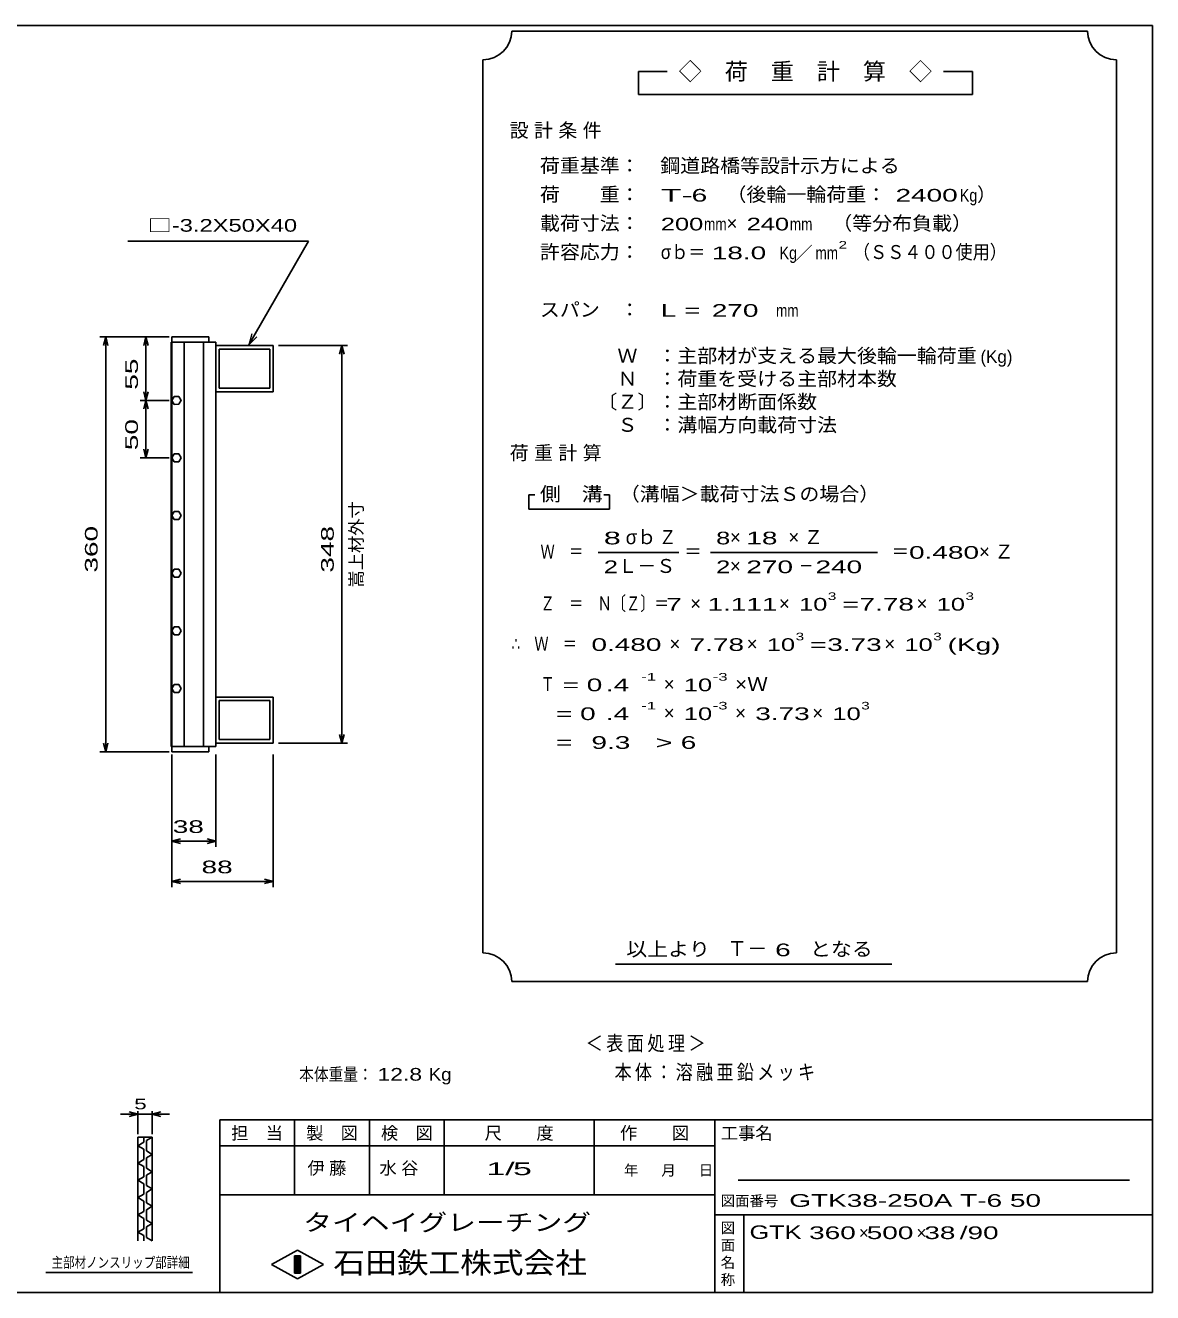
# Model space of a CAD drawing. Units: millimetres, scale not verified. Extents: x -910 to 866, y -641 to 527.
# Drawn here: x -113 to 866, y -573 to 527 of the extents above; entities that cross this region are included whole.
import ezdxf
from ezdxf.enums import TextEntityAlignment as Align

# ---------------------------------------------------------------- set-up
doc = ezdxf.new("R2010")
doc.units = ezdxf.units.MM
doc.header["$LTSCALE"] = 5
for name, color, linetype, lineweight in [('0_2', 150, 'Continuous', 25), ('16', 3, 'Continuous', 25), ('22', 4, 'Continuous', 25), ('24', 2, 'Continuous', 25), ('32', 4, 'Continuous', 25)]:
    doc.layers.add(name, color=color, linetype=linetype, lineweight=lineweight)
doc.styles.add('ベクトル', font='')
doc.styles.get('ベクトル').set_extended_font_data('ベクトル')

msp = doc.modelspace()

# ---------------------------------------------------------------- linework, layer by layer
at = {"layer": '0_2'}
for p, q in [((-864.5, 526.75), (865.5, 526.75)), ((865.5, 526.75), (865.5, -573.25)), ((865.5, -423.25), (55.5, -423.25)), ((55.5, -423.25), (55.5, -573.25)), ((120.5, -423.25), (120.5, -488.25)), ((185.5, -488.25), (185.5, -423.25)), ((250.5, -423.25), (250.5, -488.25)), ((380.5, -488.25), (380.5, -423.25)), ((485.5, -423.25), (485.5, -573.25)), ((485.5, -445.75), (55.5, -445.75)), ((845.5, -475.75), (505.5, -475.75)), ((55.5, -488.25), (485.5, -488.25)), ((485.5, -505.75), (865.5, -505.75)), ((510.5, -573.25), (510.5, -505.75)), ((100.5, -548.75), (123, -536.25)), ((123, -536.25), (145.5, -548.75)), ((123, -561.25), (100.5, -548.75)), ((120.5, -541.25), (125.5, -541.25)), ((120.5, -556.25), (120.5, -541.25)), ((120.5, -541.25), (121.5, -541.25)), ((121.5, -541.25), (121.5, -556.25)), ((122.5, -556.25), (122.5, -541.25)), ((122.5, -541.25), (123.5, -541.25)), ((145.5, -548.75), (123, -561.25)), ((123.5, -541.25), (123.5, -556.25)), ((124.5, -556.25), (124.5, -541.25)), ((124.5, -541.25), (125.5, -541.25)), ((125.5, -541.25), (125.5, -556.25)), ((125.5, -541.25), (125.5, -556.25)), ((125.5, -556.25), (120.5, -556.25)), ((121.5, -556.25), (122.5, -556.25)), ((123.5, -556.25), (124.5, -556.25)), ((865.5, -573.25), (-864.5, -573.25))]:
    msp.add_line(p, q, dxfattribs=at)
at = {"layer": '16'}
for p, q in [((46, 256.25), (14, 256.25)), ((14, 256.25), (14, 251.75)), ((46, 251.75), (46, 256.25)), ((13.3, -99.25), (13.3, 251.75)), ((13.3, 251.75), (14, 251.75)), ((14, 251.75), (46, 251.75)), ((14, 251.75), (14, -99.25)), ((52, 251.75), (14, 251.75)), ((24.5, 251.75), (24.5, -99.25)), ((41.5, -99.25), (41.5, 251.75)), ((52, -99.25), (52, 251.75)), ((52, 248.75), (102, 248.75)), ((52, 208.75), (52, 248.75)), ((55, 245.75), (99, 245.75)), ((55, 211.75), (55, 245.75)), ((99, 245.75), (99, 211.75)), ((102, 248.75), (102, 208.75)), ((99, 211.75), (55, 211.75)), ((15.976, 204.7), (14, 201.222)), ((14, 201.222), (16.024, 197.772)), ((19.976, 204.728), (15.976, 204.7)), ((22, 201.25), (19.976, 204.728)), ((20.024, 197.8), (22, 201.278)), ((102, 208.75), (52, 208.75)), ((16.024, 197.772), (20.024, 197.8)), ((15.976, 154.7), (14, 151.222)), ((19.976, 154.728), (15.976, 154.7)), ((22, 151.25), (19.976, 154.728)), ((14, 151.222), (16.024, 147.772)), ((16.024, 147.772), (20.024, 147.8)), ((20.024, 147.8), (22, 151.278)), ((15.976, 104.7), (14, 101.222)), ((14, 101.222), (16.024, 97.772)), ((19.976, 104.728), (15.976, 104.7)), ((22, 101.25), (19.976, 104.728)), ((20.024, 97.8), (22, 101.278)), ((16.024, 97.772), (20.024, 97.8)), ((15.976, 54.7), (14, 51.222)), ((14, 51.222), (16.024, 47.772)), ((19.976, 54.728), (15.976, 54.7)), ((16.024, 47.772), (20.024, 47.8)), ((22, 51.25), (19.976, 54.728)), ((20.024, 47.8), (22, 51.278)), ((15.976, 4.7), (14, 1.222)), ((14, 1.222), (16.024, -2.228)), ((19.976, 4.728), (15.976, 4.7)), ((22, 1.25), (19.976, 4.728)), ((20.024, -2.2), (22, 1.278)), ((16.024, -2.228), (20.024, -2.2)), ((15.976, -45.3), (14, -48.778)), ((14, -48.778), (16.024, -52.228)), ((19.976, -45.272), (15.976, -45.3)), ((16.024, -52.228), (20.024, -52.2)), ((22, -48.75), (19.976, -45.272)), ((20.024, -52.2), (22, -48.722)), ((102, -56.25), (52, -56.25)), ((52, -56.25), (52, -96.25)), ((99, -59.25), (55, -59.25)), ((55, -59.25), (55, -93.25)), ((99, -93.25), (99, -59.25)), ((102, -96.25), (102, -56.25)), ((52, -96.25), (102, -96.25)), ((55, -93.25), (99, -93.25)), ((14, -99.25), (13.3, -99.25)), ((14, -99.25), (46, -99.25)), ((14, -103.75), (14, -99.25)), ((14, -99.25), (52, -99.25)), ((46, -103.75), (14, -103.75)), ((46, -99.25), (46, -103.75))]:
    msp.add_line(p, q, dxfattribs=at)
at = {"layer": '22'}
for p, q in [((132.697, 339.339), (-24.303, 339.339)), ((80.749, 249.363), (132.697, 339.339)), ((11.5, 256.25), (-48.5, 256.25)), ((-43.5, 256.25), (-45.5, 248.75)), ((-41.5, 248.75), (-43.5, 256.25)), ((-43.5, 256.25), (-43.5, -103.75)), ((11.5, 256.25), (-13.5, 256.25)), ((-8.5, 256.25), (-10.5, 248.75)), ((-6.5, 248.75), (-8.5, 256.25)), ((-8.5, 256.25), (-8.5, 201.25)), ((106.5, 248.75), (166.5, 248.75)), ((161.5, 248.75), (159.5, 241.25)), ((163.5, 241.25), (161.5, 248.75)), ((161.5, 248.75), (161.5, -96.25)), ((-13.5, 201.25), (11.5, 201.25)), ((-8.5, 201.25), (-10.5, 208.75)), ((-8.5, 201.25), (-10.5, 193.75)), ((-6.5, 208.75), (-8.5, 201.25)), ((-6.5, 193.75), (-8.5, 201.25)), ((-8.5, 201.25), (-8.5, 151.25)), ((-8.5, 151.25), (-10.5, 158.75)), ((-6.5, 158.75), (-8.5, 151.25)), ((-13.5, 151.25), (11.5, 151.25)), ((-43.5, -103.75), (-45.5, -96.25)), ((-41.5, -96.25), (-43.5, -103.75)), ((166.5, -96.25), (106.5, -96.25)), ((161.5, -96.25), (159.5, -88.75)), ((163.5, -88.75), (161.5, -96.25)), ((-48.5, -103.75), (11.5, -103.75)), ((14, -106.25), (14, -186.25)), ((14, -106.25), (14, -221.25)), ((52, -186.25), (52, -106.25)), ((102, -221.25), (102, -106.25)), ((14, -181.25), (21.5, -179.25)), ((21.5, -183.25), (14, -181.25)), ((14, -181.25), (52, -181.25)), ((52, -181.25), (44.5, -179.25)), ((44.5, -183.25), (52, -181.25)), ((14, -216.25), (21.5, -214.25)), ((21.5, -218.25), (14, -216.25)), ((14, -216.25), (102, -216.25)), ((102, -216.25), (94.5, -214.25)), ((94.5, -218.25), (102, -216.25))]:
    msp.add_line(p, q, dxfattribs=at)
at = {"layer": '22', "lineweight": 13}
for p, q in [((83.337, 259.022), (80.749, 249.363)), ((80.749, 249.363), (87.82, 256.434))]:
    msp.add_line(p, q, dxfattribs=at)
at = {"layer": '24', "color": 4}
for p, q in [((809, 521.75), (309, 521.75)), ((284, 496.75), (284, -278.25)), ((834, -278.25), (834, 496.75)), ((444, 486.75), (419, 486.75)), ((419, 486.75), (419, 466.75)), ((709, 486.75), (684, 486.75)), ((709, 466.75), (709, 486.75)), ((419, 466.75), (709, 466.75)), ((329, 119.25), (324, 119.25)), ((324, 119.25), (324, 106.75)), ((394, 119.25), (389, 119.25)), ((394, 106.75), (394, 119.25)), ((324, 106.75), (394, 106.75)), ((384, 69.25), (454, 69.25)), ((481.5, 69.25), (626.5, 69.25)), ((399, -288.25), (639, -288.25)), ((309, -303.25), (809, -303.25))]:
    msp.add_line(p, q, dxfattribs=at)
for centre, start, end in [((284, 521.75), 270, 0), ((834, 521.75), 180, 270), ((284, -303.25), 0, 90), ((834, -303.25), 90, 180)]:
    msp.add_arc(centre, 25, start, end, dxfattribs=at)
at = {"layer": '32'}
for p, q in [((-15.5, -418.25), (-23, -416.25)), ((-15.5, -435.75), (-15.5, -415.75)), ((-3, -415.75), (-3, -435.75)), ((-3, -418.25), (4.5, -416.25)), ((-15.5, -418.25), (-30.5, -418.25)), ((-23, -420.25), (-15.5, -418.25)), ((-15.5, -418.25), (-3, -418.25)), ((4.5, -420.25), (-3, -418.25)), ((-3, -418.25), (12, -418.25)), ((-15.5, -438.25), (-3, -438.25)), ((-15.5, -528.25), (-15.5, -438.25)), ((-10.5, -438.25), (-10.5, -442.75)), ((-3, -438.25), (-8, -441.25)), ((-3, -438.25), (-3, -528.25)), ((-10.5, -442.75), (-15.5, -445.75)), ((-15.5, -445.75), (-10.5, -448.75)), ((-10.5, -448.75), (-10.5, -457.75)), ((-8, -441.25), (-8, -450.25)), ((-8, -450.25), (-3, -453.25)), ((-10.5, -457.75), (-15.5, -460.75)), ((-15.5, -460.75), (-10.5, -463.75)), ((-3, -453.25), (-8, -456.25)), ((-8, -456.25), (-8, -465.25)), ((-10.5, -472.75), (-15.5, -475.75)), ((-10.5, -463.75), (-10.5, -472.75)), ((-8, -465.25), (-3, -468.25)), ((-3, -468.25), (-8, -471.25)), ((-8, -471.25), (-8, -480.25)), ((-15.5, -475.75), (-10.5, -478.75)), ((-10.5, -478.75), (-10.5, -487.75)), ((-8, -480.25), (-3, -483.25)), ((-3, -483.25), (-8, -486.25)), ((-10.5, -487.75), (-15.5, -490.75)), ((-15.5, -490.75), (-10.5, -493.75)), ((-10.5, -493.75), (-10.5, -502.75)), ((-8, -486.25), (-8, -495.25)), ((-10.5, -502.75), (-15.5, -505.75)), ((-15.5, -505.75), (-10.5, -508.75)), ((-8, -495.25), (-3, -498.25)), ((-3, -498.25), (-8, -501.25)), ((-8, -501.25), (-8, -510.25)), ((-10.5, -508.75), (-10.5, -517.75)), ((-8, -510.25), (-3, -513.25)), ((-3, -513.25), (-8, -516.25)), ((-8, -516.25), (-8, -525.25)), ((-10.5, -517.75), (-15.5, -520.75)), ((-15.5, -520.75), (-10.5, -523.75)), ((-10.5, -523.75), (-10.5, -528.25)), ((-8, -525.25), (-3, -528.25)), ((32, -555.75), (-95.5, -555.75))]:
    msp.add_line(p, q, dxfattribs=at)

# ---------------------------------------------------------------- texts
at = {"layer": '0_2', "style": 'ベクトル'}
for s, height, p in [('担\u3000当', 11, (65.5, -434.75)), ('製\u3000図', 11, (130.5, -434.75)), ('検\u3000図', 11, (195.5, -434.75)), ('尺\u3000\u3000度', 11, (285.5, -434.75)), ('作\u3000\u3000図', 11, (403, -434.75)), ('工事名', 11, (490.5, -434.75)), ('年', 9.164, (406.5, -467)), ('月', 9.164, (439, -467)), ('日', 9.164, (471.5, -467)), ('図面番号', 9.164, (490.5, -493.5)), ('図', 9.164, (490.5, -517)), ('面', 9.164, (490.5, -532)), ('名', 9.164, (490.5, -547)), ('称', 9.164, (490.5, -562))]:
    msp.add_text(s, height=height, dxfattribs=at).set_placement(p, align=Align.MIDDLE_LEFT)
at = {"layer": '0_2', "color": 222, "style": 'ベクトル'}
for s, height, width, p in [('タイヘイグレーチング', 14.66, 1.25, (128, -512.25)), ('石田鉄工株式会社', 18.33, 1.1, (154.25, -547.25))]:
    msp.add_text(s, height=height, dxfattribs=dict(at, width=width)).set_placement(p, align=Align.MIDDLE_LEFT)
at = {"layer": '22', "color": 2, "style": 'ベクトル', "width": 1.4}
msp.add_text('□-3.2X50X40', height=11, dxfattribs=at).set_placement((122.697, 344.339), align=Align.BOTTOM_RIGHT)
at = {"layer": '22', "color": 2, "style": 'ベクトル', "width": 1.65}
for s, p in [(' 55 ', (-21, 203.75)), (' 50 ', (-21, 151.25)), (' 360 ', (-56, 45)), (' 348 ', (149, 45))]:
    msp.add_text(s, height=11, rotation=90, dxfattribs=at).set_placement(p, align=Align.MIDDLE_LEFT)
at = {"layer": '22', "color": 2, "style": 'ベクトル'}
msp.add_text('嵩上材外寸', height=11, rotation=90, dxfattribs=at).set_placement((174, 38.75), align=Align.MIDDLE_LEFT)
for s, height, width, p in [(' 38 ', 11, 1.65, (8, -168.75)), (' 88', 11, 1.65, (33, -203.75)), ('本体重量：', 11, 0.85, (124.5, -383.75)), (' 12.8', 11, 1.35, (187, -383.75)), ('Kg', 11, 1.1, (237, -383.75)), ('1/', 11, 2, (287, -465.75)), (' 5 ', 11, 2, (302, -465.75)), ('GTK38-250A T-6 50             ', 11, 1.65, (550, -493.25)), ('GTK', 11.73, 1.4, (515.5, -520.75)), (' 360 ', 11, 1.65, (560.5, -521.25)), (' 500 ', 11, 1.65, (610.5, -521.25)), (' 38 ', 11, 1.65, (660.5, -521.25)), ('/', 11, 1.65, (698, -521.25)), (' 90 ', 11, 1.65, (698, -521.25))]:
    msp.add_text(s, height=height, dxfattribs=dict(at, width=width)).set_placement(p, align=Align.MIDDLE_LEFT)
for p in [(610.5, -521.25), (660.5, -521.25)]:
    msp.add_text('×', height=11, dxfattribs=at).set_placement(p, align=Align.MIDDLE_LEFT)
at = {"layer": '22', "color": 2, "attachment_point": 4, "style": 'ベクトル'}
for s, insert, char_height in [('\\T1.2;\\W0.85;＜表面処理＞', (373.25, -357.5), 12.83), ('\\T1.19;\\W0.85;本体：溶融亜鉛メッキ', (398.25, -382.5), 12.83), ('\\T1.25;伊藤\u3000', (131.75, -465.75), 11), ('\\T1.25;水谷\u3000', (194.25, -465.75), 11)]:
    msp.add_mtext(s, dxfattribs=dict(at, insert=insert, char_height=char_height))
at = {"layer": '24', "style": 'ベクトル'}
for s, height, p in [('◇\u3000荷\u3000重\u3000計\u3000算\u3000◇', 14.66, (454, 486.75)), ('）', 12.1, (713, 380)), ('×', 12.1, (495.5, 355)), ('／', 11, (555.25, 329.25)), ('(Kg)', 11, (716, 239.25)), ('σｂ', 12.1, (408, 82.5)), ('×', 12.1, (498.5, 82.5)), ('Ｌ－Ｓ', 12.1, (401.5, 57.5)), ('×', 12.1, (498.5, 57.5)), ('×', 12.1, (464, 25)), ('×', 12.1, (541, 25)), ('×', 12.1, (660.5, 25)), ('×', 12.1, (446, -10)), ('×', 12.1, (513, -10)), ('×', 12.1, (632.5, -10)), ('×', 12.1, (441, -45)), ('×', 12.1, (441, -70)), ('×', 12.1, (503, -70)), ('×', 12.1, (570, -70)), ('Ｔ－', 12.83, (496, -274.5))]:
    msp.add_text(s, height=height, dxfattribs=at).set_placement(p, align=Align.MIDDLE_LEFT)
for s, height, width, p in [('荷重基準：\u3000', 12.1, 1.05, (333.5, 405)), ('鋼道路橋等設計示方による', 12.1, 1.05, (438, 405)), ('荷\u3000\u3000重：\u3000', 12.1, 1.05, (333.5, 380)), ('（後輪一輪荷重：', 12.1, 1.05, (495.5, 380)), ('T-', 11, 2, (438.5, 379.25)), (' 6 ', 11, 1.65, (458.5, 379.25)), (' 2400', 11, 1.65, (635.5, 379.25)), ('Kg', 11, 0.85, (698, 379.25)), ('\u3000（等分布負載）', 12.1, 1.05, (570, 355)), ('載荷寸法：\u3000', 12.1, 1.05, (333.5, 355)), ('200', 11, 1.5, (438.5, 354.25)), ('mm', 11, 0.8, (476, 354.25)), ('240', 11, 1.5, (513, 354.25)), ('mm', 11, 0.8, (550.5, 354.25)), ('許容応力：\u3000', 12.1, 1.05, (333.5, 330)), ('σｂ＝', 12.1, 0.9, (438.5, 330)), (' 18.0', 11, 1.65, (476, 329.25)), ('Kg', 11, 0.85, (541.5, 329.25)), ('mm', 11, 0.8, (572.75, 329.25)), ('2', 6.598, 1.5, (592.75, 336.25)), ('（ＳＳ４００使用）', 12.1, 0.9, (605.25, 330)), ('スパン\u3000：\u3000', 12.1, 1.05, (333.5, 280)), ('L =', 11, 1.65, (438.5, 279.25)), (' 270 ', 11, 1.65, (476, 279.25)), ('mm', 11, 0.8, (538.5, 279.25)), ('\u3000Ｗ\u3000：主部材が支える最大後輪一輪荷重', 12.1, 1.05, (383.5, 240)), ('\u3000Ｎ\u3000：荷重を受ける主部材本数', 12.1, 1.05, (383.5, 220)), ('〔Ｚ〕：主部材断面係数', 12.1, 1.05, (383.5, 200)), ('\u3000Ｓ\u3000：溝幅方向載荷寸法', 12.1, 1.05, (383.5, 180)), ('側\u3000溝', 12.1, 1.1, (333.5, 120)), ('\u3000（溝幅＞載荷寸法Ｓの場合）', 12.1, 1.05, (385.5, 120)), ('Ｚ', 12.1, 0.9, (437, 82.5)), ('8', 11, 1.8, (389, 81.75)), ('8', 11, 1.5, (486.5, 81.75)), (' 18 ', 11, 1.65, (506, 81.75)), ('Ｗ\u3000＝', 12.1, 0.75, (334, 70)), ('＝', 12.1, 0.9, (459, 70)), ('＝', 12.1, 0.9, (639, 70)), ('0.480', 11, 1.65, (654, 69.25)), ('2', 11, 1.5, (389, 56.75)), ('2', 11, 1.5, (486.5, 56.75)), (' 270 ', 11, 1.65, (506, 56.75)), ('－', 12.1, 0.75, (558.5, 57.5)), (' 240 ', 11, 1.65, (566, 56.75)), ('Ｚ\u3000＝\u3000Ｎ〔Ｚ〕＝', 12.1, 0.75, (334, 25)), ('3', 6.598, 1.5, (583.5, 31.25)), ('3', 6.598, 1.5, (703, 31.25)), (' 7 ', 11, 1.65, (436.5, 24.25)), ('1.111', 11, 1.65, (479, 24.25)), ('10', 11, 1.5, (558.5, 24.25)), ('=', 11, 1.7, (596, 24.25)), ('7.78', 11, 1.65, (611, 24.25)), ('10', 11, 1.5, (678, 24.25)), ('∴\u3000Ｗ\u3000＝', 12.1, 0.75, (309, -10)), (' 0.480', 11, 1.65, (371.5, -10.75)), ('7.78', 11, 1.65, (463.5, -10.75)), ('10', 11, 1.5, (530.5, -10.75)), ('3', 6.598, 1.5, (555.5, -3.75)), ('=', 11, 1.7, (568, -10.75)), ('3.73', 11, 1.65, (583, -10.75)), ('10', 11, 1.5, (650, -10.75)), ('3', 6.598, 1.5, (675, -3.75)), ('(Kg)', 11, 1.65, (687.5, -10.75)), ('Ｔ', 12.1, 0.75, (334, -45)), (' = 0', 11, 1.65, (346.5, -45.75)), (' .4 ', 11, 1.65, (384, -45.75)), ('-1', 6.598, 1.65, (421.5, -38.75)), ('10', 11, 1.5, (458.5, -45.75)), ('-3', 6.598, 1.65, (483.5, -38.75)), ('×Ｗ', 12.1, 1.1, (503, -45)), ('  = 0', 11, 1.65, (334, -70.75)), (' .4 ', 11, 1.65, (384, -70.75)), ('-1', 6.598, 1.65, (421.5, -63.75)), ('10', 11, 1.5, (458.5, -70.75)), ('-3', 6.598, 1.65, (483.5, -63.75)), ('3.73', 11, 1.65, (520.5, -70.75)), ('10', 11, 1.5, (587.5, -70.75)), ('3', 6.598, 1.5, (612.5, -63.75)), ('  =', 11, 1.65, (334, -95.75)), (' 9.3', 11, 1.65, (371.5, -95.75)), ('>', 11, 1.7, (434, -95.75)), (' 6 ', 11, 1.65, (449, -95.75)), ('以上より\u3000', 12.1, 1.1, (408.5, -275)), (' 6 ', 11, 1.65, (531, -275.75)), ('となる', 12.1, 1.1, (568, -275))]:
    msp.add_text(s, height=height, dxfattribs=dict(at, width=width)).set_placement(p, align=Align.MIDDLE_LEFT)
at = {"layer": '24', "char_height": 12.1, "attachment_point": 4, "style": 'ベクトル'}
for s, insert in [('\\T1.28;設計条件', (307.25, 435)), ('\\T1.28;荷重計算', (307.25, 155)), ('\\T1.42;×Ｚ', (549.25, 82.5)), ('\\T1.42;×Ｚ', (714.75, 70))]:
    msp.add_mtext(s, dxfattribs=dict(at, insert=insert))
at = {"layer": '32', "color": 2, "style": 'ベクトル'}
for s, width, p in [(' 5 ', 1.6, (-24.25, -409.5)), ('主部材ノンスリップ部詳細', 0.8, (-90.5, -547))]:
    msp.add_text(s, height=9.164, dxfattribs=dict(at, width=width)).set_placement(p, align=Align.MIDDLE_LEFT)

doc.saveas('drawing.dxf')
